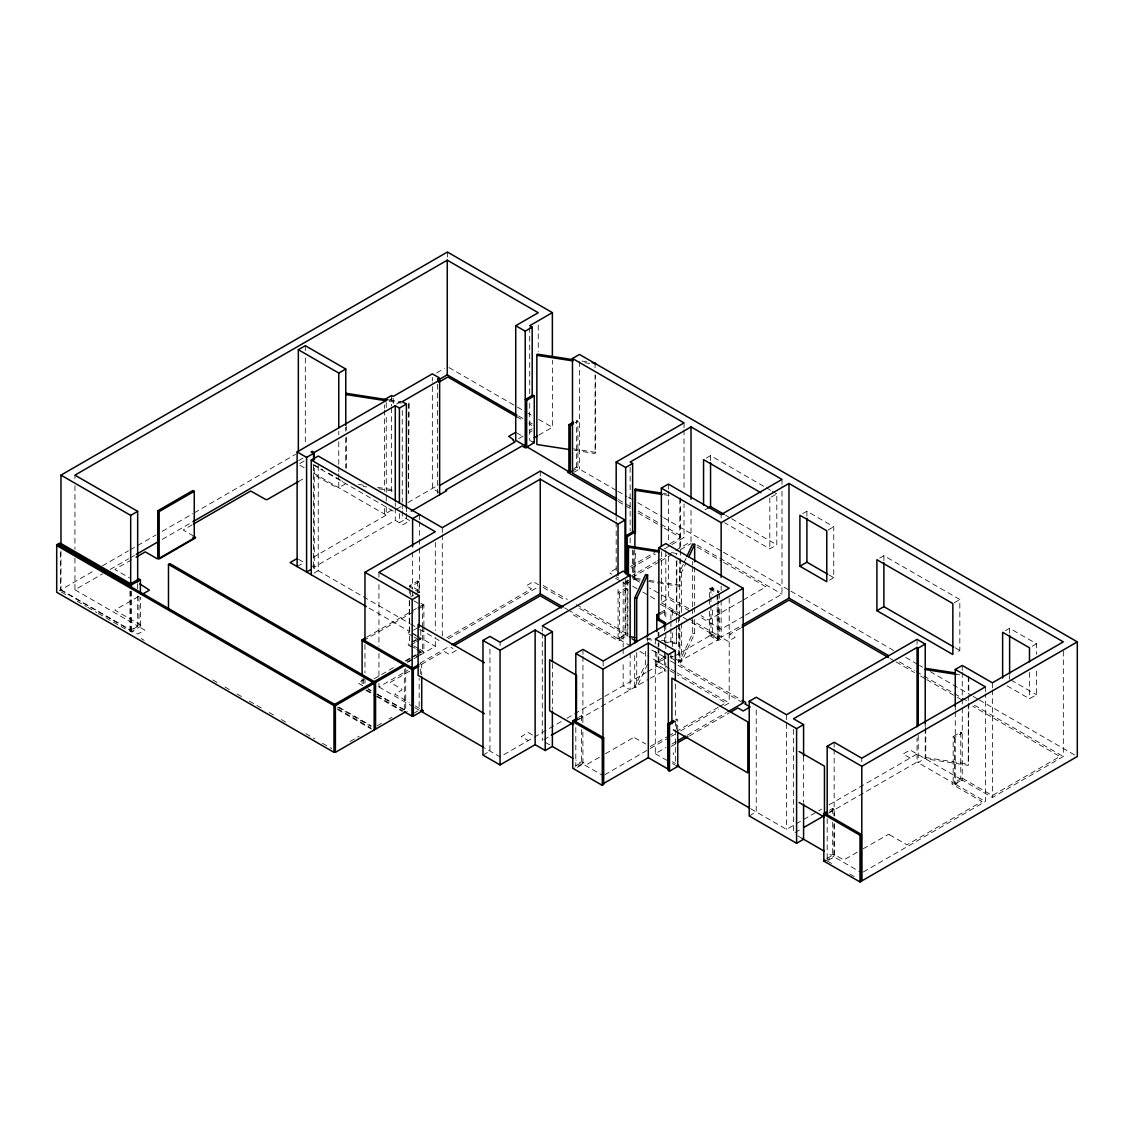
<?xml version="1.0" encoding="UTF-8"?>
<svg xmlns="http://www.w3.org/2000/svg" width="1134" height="1134" viewBox="0 0 1134 1134"><rect width="100%" height="100%" fill="white"/><g stroke="black" fill="none" stroke-linecap="round" stroke-linejoin="round"><path stroke-width="0.75" stroke-dasharray="5 3.75" d="M313.239 557.276L386.24 515.12L386.24 502.773M386.24 501.015L386.24 414.576M386.24 407.531L386.24 400.472M393.229 403.491L393.229 396.432M342.411 481.752L342.411 481.695A2.055 1.191 0 0 0 342.326 481.355L341.83 480.887M574.513 450.326L595.067 453.501L595.605 452.338L595.605 375.397M640.015 580.211L634.827 579.403L635.366 552.017M676.318 554.668L676.856 553.505L669.939 552.428M683.249 564.293L679.62 572.089L681.633 572.401L685.971 563.045M683.972 562.733L686.141 558.056M680.372 558.977L679.833 586.363L660.796 583.415M647.585 664.07L636.713 687.516L634.7 687.204L645.586 663.773L645.586 648.024M664.198 641.972L676.318 643.843L676.856 625.188M694.66 619.518L694.66 633.509L681.633 661.576L679.62 661.264L692.647 633.197L692.647 617.463M925.755 727.83L925.755 757.555L918.228 762.757L918.228 732.762M925.216 728.723L925.216 758.717L968.28 765.379L968.819 703.023M408.098 632.673L409.686 631.567L366.41 606.577M408.75 643.758L408.254 644.225A2.055 1.191 0 0 0 408.254 644.892L408.325 645.005A1.871 1.077 0 0 0 408.623 645.289L413.116 647.897M673.157 754.464L673.653 753.982A2.055 1.191 0 0 0 673.738 753.656L673.582 753.217A2.055 1.191 0 0 0 673.284 752.891L673.157 752.848M60.967 550.982L60.967 589.793L94.703 570.317M102.372 565.894L128.44 550.841M129.985 549.947L136.108 546.418M137.653 545.525L156.053 534.908M162.176 531.364L192.851 513.659M194.382 512.766L295.591 454.337M389.146 400.33L392.208 398.558M436.675 372.888L444.344 368.451M74.943 558.041L74.943 589.793L102.528 573.875M110.182 569.452L128.567 558.835M130.098 557.956L134.705 555.291M162.275 539.373L191.391 522.561M298.639 460.645L303.232 457.994M396.702 404.03L401.294 401.379M131.587 559.785L114.846 569.452L129.56 577.943M192.17 524.801L183.169 530.003L193.489 535.971M299.73 463.565L305.315 460.333M298.398 481.581L304.522 478.038M138.391 596.555L114.846 610.135L141.211 625.373A2.055 1.191 0 0 1 141.509 625.656L141.58 625.77A1.914 1.106 0 0 1 141.58 626.422L140.148 627.442L144.656 630.036L137.668 634.076L133.16 631.482L131.785 632.248M345.757 483.679L338.768 487.719L338.768 473.601M60.967 589.793L130.679 630.036L137.668 626.011L137.668 596.016M129.985 591.097L129.985 630.887L138.986 625.699L140.389 626.507L140.389 597.094M129.985 631.695L131.388 630.887L60.584 590.02L59.181 590.828L66.722 595.18M129.985 630.887L131.388 631.695L140.389 626.507M529.394 430.509L532.186 428.893M391.599 510.158L384.61 514.184L384.61 505.367M297.122 566.575L304.677 562.209M400.756 506.742L393.229 511.094L312.814 464.656M408.098 502.504L437.852 485.324M518.72 438.631L523.228 436.037M529.238 432.564L532.229 430.835M538.763 435.13L552.371 427.277L552.371 360.243M402.272 511.023L402.272 516.31L409.884 520.704L402.896 524.744L395.284 520.35L313.154 567.765L409.615 623.459M314.047 573.124L318.243 570.7L318.243 463.097M574.867 422.883L577.915 421.125L577.915 467.846L573.35 470.482M573.464 468.796L576.511 467.038L577.915 467.846M573.875 472.325L579.474 469.093L616.23 490.327M419.084 581.855L417.681 581.047L409.289 585.881L410.692 586.689L419.084 581.855L419.084 592.231M410.862 596.626L413.712 594.981M415.129 594.173L419.382 591.707L420.785 592.515M366.622 637.223L416.447 608.462M417.964 607.597L422.486 604.975L423.889 605.783L417.851 609.27M422.486 605.783L423.889 604.975L423.889 625.741M363.49 640.653L416.348 610.149M706.354 458.023L710.55 455.599L764.755 486.897M413.485 630.178L417.681 627.754M411.599 642.113L415.866 639.647M413.712 641.702L417.964 639.236M419.382 639.236L420.785 638.414M410.848 644.962L415.115 642.51M416.532 641.688L420.785 639.236L420.785 628.846M364.964 678.897L357.975 682.923L362.483 685.531L361.392 686.155M373.965 678.897L394.93 666.792M405.419 660.739L409.913 658.145M411.415 657.281L420.402 652.093L414.576 648.733M405.887 661.278L417.964 654.304M419.467 653.425L422.486 651.681L423.889 652.489L423.889 626.549M446.824 637.733L531.562 588.801L526.275 585.754L533.264 581.728L538.551 584.775M416.688 649.144L422.486 652.489L423.889 651.681L419.537 649.172M407.276 662.086L414.831 657.72M416.348 656.855L423.889 652.489M407.786 662.242L412.365 659.591M413.896 658.712L418.489 656.062M420.005 655.183L435.3 646.352L435.3 637.535M448.412 638.782L538.721 586.647M378.94 683.433L378.94 686.963L407.857 670.265M420.034 663.234L448.951 646.55M409.672 671.186L390.28 682.385L401.79 689.231A1.914 1.106 0 0 1 401.875 689.67L401.734 689.996A1.914 1.106 0 0 1 401.436 690.266L394.774 694.136L409.331 702.527M421.607 664.297L444.004 651.37L449.277 654.417L456.265 650.392L450.978 647.344M704.965 509.79L707.758 508.174M616.187 568.644L609.199 572.67L611.836 574.201M630.561 566.433L654.828 552.428M669.996 543.668L680.613 537.53L663.9 527.891M631.255 568.006L655.381 554.072M664.425 548.856L670.463 545.369M671.966 544.504L684.029 537.53L684.029 504.02M630.15 576.71L656.019 561.769M657.536 560.891L666.664 555.617M668.195 554.739L674.276 551.237M675.793 550.359L691.017 541.57L691.017 508.06M771.219 497.089L776.804 493.857L776.804 544.816L769.816 548.856L724.64 522.774M659.265 561.869L633.566 576.71L635.564 577.858A1.956 1.134 0 0 1 635.862 578.17L635.919 578.255M660.782 560.99L671.356 554.88M680.428 549.65L691.017 543.54M625.656 582.167L628.449 580.565M350.009 741.494L359.195 736.193M377.197 725.803L383.079 722.401M388.976 718.999L391.925 717.298M625.727 579.12L625.727 582.578L630.291 579.942M625.727 582.578L627.13 583.386L634.728 578.992L633.339 578.184L633.339 550.5M627.13 588.844L625.727 588.036L618.115 592.43L619.518 593.238L627.13 588.844L627.13 635.55L619.518 639.945L618.115 639.137L618.044 585.824M413.57 713.399L417.751 710.99M802.702 513.645L806.898 511.221L833.759 526.729L833.759 577.688L829.564 580.112M661.363 551.634L661.363 602.792L668.351 598.752L690.975 611.821M659.818 612.984L664.382 610.361L665.786 611.169L658.174 615.549M625.032 581.785L625.032 634.7L618.044 638.74L569.24 610.56M618.115 639.137L625.727 634.742L627.13 635.55M670.903 619.816L670.903 611.169L672.306 610.361L678.387 613.863M709.572 597.49L709.572 588.844L710.961 588.036L718.573 592.43M712.365 587.582L710.961 588.39L717.95 592.43L719.353 591.622L712.365 587.582L712.365 594.514M828.16 529.961L833.759 526.729M741.82 600.807L708.566 620L700.982 615.62M743.337 599.929L766.003 586.831L723.152 562.095M482.971 755.088L489.959 751.048L489.959 646.975M663.829 656.586L649.924 649.073M658.868 648.194L658.868 662.313L665.856 658.273M656.784 652.192L656.784 666.027L658.174 665.219L665.786 669.613L665.786 652.319M670.903 654.417L670.903 657.876L672.306 657.068L679.918 661.462L679.918 628.59M709.572 611.339L709.572 635.55L710.961 634.742L718.573 639.137L718.573 601.077M561.188 721.578L500.051 756.874L484.36 747.83M566.929 718.261L646.182 672.505M647.642 671.668L656.388 666.608L655.537 665.403A2.041 1.177 0 0 1 655.736 665.091L657.947 663.744L655.537 661.646A2.041 1.177 0 0 1 655.736 661.32L656.388 660.881L651.894 658.273M674.815 655.976L709.175 636.131L708.296 635.267A1.914 1.106 0 0 1 708.608 634.544L710.734 633.268L690.847 621.786M719.353 638.329L717.95 639.137L710.961 635.111L712.365 634.303L719.353 638.329L719.353 605.457M743.961 616.06L721.139 629.228L700.018 617.038M745.477 615.181L781.992 594.103L781.992 486.5M578.581 717.439L581.473 715.767L582.876 716.575L577.078 719.92M543.796 739.694L549.848 736.193M578.638 719.566L648.804 679.068M650.264 678.217L663.985 670.974A2.041 1.177 0 0 0 664.694 671.144M688.948 618.725L721.139 637.308L739.226 626.861M656.784 666.027L664.382 670.421L665.786 669.613M670.903 657.876L678.515 662.27L679.918 661.462M709.572 635.55L717.17 639.945L718.573 639.137M740.445 628.123L729.828 634.26L735.115 637.308L728.127 641.334L722.84 638.286L717.879 640.682A2.055 1.191 0 0 1 716.759 640.483L680.301 660.881L681.038 662.299A2.055 1.191 0 0 1 680.74 662.582L678.742 663.744L740.672 699.494M879.701 558.098L883.896 555.688L959.832 599.517L959.832 650.477L955.636 652.901M575.675 765.833L581.473 762.473L582.876 763.281L574.187 768.313M577.234 767.349L582.947 764.047L603.146 775.699M599.39 757.243L587.299 764.231L581.6 761.793A2.055 1.191 0 0 0 581.076 761.935L580.084 762.487L575.888 760.064M605.443 753.756L632.786 737.979A1.871 1.077 0 0 1 634.53 737.78M650.179 746.569L666.82 736.972M668.323 736.094L674.376 732.607M675.892 731.728L718.233 707.29M719.75 706.411L725.788 702.924L677.423 674.985M604.663 774.82L648.705 749.39M650.221 748.525L669.967 737.114M671.484 736.235L674.532 734.492M680.598 730.976L718.573 709.062M724.654 705.546L729.205 702.924L729.205 595.322M655.31 651.341L655.31 753.656L665.913 747.533M671.966 744.032L676.516 741.409M687.119 735.286L726.511 712.535M671.186 746.456L675.736 743.833M689.387 735.952L728.808 713.187M954.233 602.749L959.832 599.517M1005.419 630.688L1009.614 628.264L1036.476 643.772L1036.476 654.318M1032.28 646.196L1036.476 643.772M749.234 815.956L756.222 811.916L756.222 709.615M750.637 808.698L786.5 829.393L821.597 809.137M829.011 804.856L917.066 754.011M953.17 736.561L960.781 732.167L962.171 732.975L954.573 737.369L953.17 736.561L953.17 783.282L954.573 784.09L962.171 779.696L960.781 778.888L953.17 783.282M829.734 810.158L832.682 808.457L834.085 809.265L834.085 816.182M829.663 811.816L834.085 809.265M795.005 832.554L801.114 829.025M828.571 813.163L917.066 762.076L917.066 738.135M1007.105 685.843L1029.488 698.757L1036.476 694.731L1036.476 668.365M955.267 711.812L955.267 784.133L962.256 780.093L992.378 797.486L1063.323 756.52L1063.323 648.917M826.785 858.566L832.682 855.164L834.085 855.972L834.085 823.1M825.24 861.089L834.085 855.972M827.182 818.62L827.182 860.947L834.156 856.921L860.337 872.032M857.233 852.201L843.795 859.969L834.638 854.696L832.625 854.512A2.055 1.191 0 0 0 832.129 854.682L831.208 855.206L827.182 852.881M863.215 848.756L887.936 834.667A1.914 1.106 0 0 1 889.552 834.808M863.328 871.989L985.389 801.525L985.389 693.923M627.825 583.783L627.003 584.067A2.055 1.191 0 0 1 625.826 584.067L625.67 584.038A1.871 1.077 0 0 1 625.174 583.868L622.311 582.224M666.182 670.974L665.658 671.115A1.914 1.106 0 0 1 664.722 671.144M335.749 485.976L335.267 486.103A1.914 1.106 0 0 1 333.651 485.962L313.693 474.494M581.912 361.037L587.043 361.845M584.79 362.738L589.935 363.532M389.784 400.075L401.96 401.96M389.246 401.238L401.422 403.123M573.35 448.894L595.605 452.338M663.064 493.347L666.523 493.885M664.255 494.778L669.443 495.586M358.472 484.402L363.688 485.21M377.608 487.365L393.271 489.789M363.149 486.373L366.636 486.911M378.813 488.797L392.733 490.951M635.366 578.241L640.554 579.049M649.215 580.381L656.132 581.458M657.862 581.728L680.372 585.201M648.676 581.544L659.067 583.145M692.647 633.197L694.66 633.509M956.217 674.333L959.662 674.872M645.714 637.861L652.631 638.938M661.278 640.271L676.856 642.68M646.904 639.293L653.822 640.356M925.755 757.555L968.819 764.217M672.178 656.373L673.312 656.841M634.601 737.766L645.756 744.017M962.568 778.335L992.378 795.515L1059.907 756.52L972.66 706.142M889.609 834.808L906.987 844.816L981.973 801.525L952.22 784.317A2.055 1.191 0 0 1 951.88 783.665L952.787 782.701L917.066 762.076M766.272 487.776L770.78 490.384M772.297 491.249L776.804 493.857M577.915 421.125L576.511 420.317L576.511 467.038M725.604 515.261L730.126 517.869M731.628 518.734L776.804 544.816M829.28 575.108L833.759 577.688M955.267 647.854L959.832 650.477M1011.103 680.088L1036.476 694.731M448.936 367.558L515.857 406.199M517.388 407.078L526.502 412.351M528.033 413.23L531.066 414.987M538.678 419.382L552.371 427.277M518.522 415.994L523.072 418.616M529.139 422.117L532.172 423.861M516.636 416.688L522.76 420.218M528.869 423.747L531.917 425.519M517.047 433.06L521.002 435.343M532.186 441.806L529.706 440.361L529.706 403.321M617.761 491.206L626.946 496.508M628.491 497.401L631.553 499.173M637.677 502.702L662.185 516.849M663.716 517.742L721.919 551.351M723.449 552.23L789.321 590.261M790.852 591.14L896.555 652.163M905.74 657.465L917.987 664.552M919.532 665.431L922.594 667.203M930.249 671.626L971.611 695.496M973.142 696.389L977.735 699.04M979.266 699.919L1077.3 756.52M618.328 499.598L630.547 506.657M638.187 511.065L684.029 537.53M697.084 545.071L718.304 557.333M719.821 558.197L781.992 594.103M899.333 661.845L914.656 670.69M916.187 671.569L922.325 675.113M923.856 675.992L952.971 692.817M954.502 693.696L960.64 697.24M962.171 698.119L968.308 701.663M974.432 705.192L1063.323 756.52M618.328 501.582L630.49 508.599M638.073 512.979L662.384 527.012M697.141 547.07L721.621 561.217M890.006 658.429L894.598 661.079M896.129 661.958L914.5 672.561M920.624 676.105L925.216 678.756M926.747 679.635L955.82 696.432M957.351 697.311L963.475 700.84M709.572 588.844L715.653 592.359M688.848 608.618L668.975 597.164A1.871 1.077 0 0 0 668.479 596.98L668.295 596.952A2.055 1.191 0 0 0 667.146 596.952L666.012 597.42L649.768 588.036M639.619 582.167L635.125 579.573L635.777 579.134A1.956 1.134 0 0 0 635.976 578.808A2.055 1.191 0 0 0 635.919 578.241M616.187 576.71L618.88 578.269M632.63 586.207L636.982 588.716M642.78 592.061L656.699 600.099M661.363 602.792L679.748 613.409M615.521 578.297L620.95 581.43M660.257 604.124L681.662 616.485M683.192 617.364L689.316 620.908M670.903 611.169L678.515 615.549M910.092 758.051L903.103 754.011L910.092 749.971L959.761 778.661L960.909 778.193A1.914 1.106 0 0 1 962.525 778.335M955.267 784.133L985.389 801.525M439.34 492.539L432.352 488.499L432.352 382.668M543.172 585.47L567.354 599.432M576.426 604.663L627.952 634.43M543.285 587.511L565.994 600.623M579.616 608.476L625.032 634.7M670.407 660.909L676.474 664.411M677.99 665.275L743.181 702.924M564.661 607.923L567.709 609.681M631 646.21L620.525 640.171L618.427 640.667A2.041 1.177 0 0 1 617.888 640.554L570.515 613.267M639.945 651.384L648.903 656.558M658.868 662.313L669.584 668.493M671.101 669.372L675.694 672.023M677.225 672.901L729.205 702.924M313.749 464.671L322.623 469.788M328.534 473.204L340.356 480.036M669.854 670.619L675.907 674.12M299.83 465.238L304.323 467.832M313.31 473.02L386.24 515.12M420.998 603.302L423.889 604.975M413.797 600.765L419.594 604.11M672.462 761.764L675.453 763.494M655.31 753.656L666.749 760.262M672.476 763.565L675.34 765.223M797.812 835.928L803.581 839.259M827.182 860.947L831.69 863.555M849.763 873.988L855.773 877.461M312.204 565.937L314.26 567.128L314.26 464.827M298.511 559.317L304.11 562.549M410.522 623.983L415.327 626.748M419.623 629.228L442.288 642.326M412.634 633.268L415.654 635.012M417.17 635.89L435.3 646.352M413.584 634.26L417.907 636.755M419.382 638.414L420.785 639.236M412.946 636.316L408.353 633.637A2.055 1.191 0 0 1 408.098 632.63M414.392 637.152L417.298 638.825M413.754 645.827L418.092 648.336M410.891 645.799L415.242 648.308M420.317 663.787L421.72 664.595L421.72 674.971M532.413 734.96L528.231 732.536L521.243 736.576L528.231 740.615M545.312 742.401L552.371 746.385M415.143 705.887L419.509 708.41M378.94 686.963L413.201 706.737M414.69 707.602L419.155 710.182L419.155 678.43M368.011 688.721L371.059 690.478M377.154 693.994L407.602 711.571M368.026 689.174L371.045 690.918M377.083 694.405L404.271 710.097M366.622 689.982L371.158 692.591M377.197 696.092L402.868 710.905M365.942 690.393L375.014 695.624M376.516 696.503L402.23 711.344M339.023 707.162L371.187 725.732M337.478 707.077L371.002 726.426M337.606 708.764L371.13 728.113M337.762 709.657L371.456 729.119M74.943 589.793L137.668 626.011M59.181 590.02L60.584 590.828L60.584 551.039M77.254 601.261L86.297 606.477M87.8 607.356L96.844 612.573M98.346 613.437L128.482 630.83M141.14 638.584L144.188 640.356M212.767 679.946L218.862 683.462M224.957 686.977L231.053 690.507M237.162 694.022L243.257 697.538M249.352 701.067L263.06 708.977M269.155 712.506L275.25 716.022M281.345 719.537L287.455 723.053M305.741 733.613L314.883 738.9M322.495 743.294L331.638 748.582M1029.488 672.405L1029.488 698.757M1009.614 628.264L1009.614 633.537M1009.614 675.708L1009.614 679.223M992.378 682.824L992.378 688.125M992.378 689.883L992.378 797.486M985.389 686.864L985.389 692.151M968.819 676.785L968.819 692.52M968.28 676.204L968.28 693.682M968.28 695.44L968.28 702.428M968.28 704.171L968.28 765.379M962.256 665.445L962.256 670.733M962.256 672.49L962.256 697.197M962.256 698.955L962.256 706.014M962.256 707.772L962.256 780.093M960.781 732.167L960.781 778.888M955.267 706.51L955.267 710.04M954.573 737.369L954.573 784.09M925.216 723.747L925.216 727.248M917.066 639.349L917.066 644.651M883.896 555.688L883.896 560.961M861.797 758.221L861.797 761.75M834.156 742.26L834.156 747.547M834.156 749.319L834.156 816.352M834.156 823.397L834.156 856.921M832.682 808.457L832.682 815.374M832.682 822.292L832.682 855.164M806.898 511.221L806.898 518.252M803.581 756.35L803.581 802.22M793.488 729.36L793.488 833.433M786.5 714.746L786.5 829.393M781.992 479.441L781.992 484.728M769.816 497.897L769.816 548.856M721.139 514.581L721.139 518.11M721.139 586.15L721.139 590.431M721.139 600.255L721.139 637.308M719.353 593.351L719.353 598.539M717.95 594.159L717.95 599.347M717.95 601.077L717.95 639.137M717.17 594.967L717.17 600.155M717.17 607.073L717.17 639.945M712.365 610.078L712.365 634.303M710.961 588.036L710.961 603.968M710.961 605.329L710.961 635.111M710.55 455.599L710.55 460.872M709.572 599.22L709.572 604.408M694.66 567.071L694.66 605.542M694.66 607.285L694.66 612.53M692.647 561.514L692.647 565.001M692.647 566.759L692.647 606.973M692.647 608.717L692.647 615.719M684.029 422.883L684.029 428.17M684.029 429.942L684.029 489.902M681.633 572.401L681.633 612.615M681.633 623.105L681.633 661.576M680.372 497.783L680.372 548.487M680.372 550.231L680.372 557.233M679.833 498.932L679.833 547.892M679.833 558.396L679.62 614.061M679.62 615.805L679.62 622.793M679.62 624.551L679.62 661.264M678.515 617.279L678.515 622.481M678.515 624.21L678.515 662.27M677.735 730.098L677.735 719.721L676.346 718.913L676.346 729.29M676.856 560.494L676.856 614.699M676.318 561.656L676.318 615.861M676.318 617.619L676.318 622.864M676.318 629.852L676.318 643.843M675.34 684.071L675.34 719.353M675.34 721.125L675.34 728.17M675.34 729.942L675.34 763.451M672.306 610.361L672.306 617.279M672.306 632.843L672.306 646.692M670.903 621.545L670.903 626.733M670.903 628.463L670.903 645.77M668.351 484.105L668.351 489.392M668.351 491.164L668.351 542.307M668.351 556.425L668.351 598.752M665.856 550.685L665.786 619.816M665.786 624.636L665.786 631.553M665.786 633.282L665.856 642.397M665.786 643.658L665.856 651.228M664.382 610.361L664.382 617.279M664.382 627.173L664.382 631.114M664.382 637.549L664.382 641.49M664.382 651.398L664.382 670.421M658.868 632.318L658.868 635.848M658.868 642.907L658.868 646.437M658.174 632.347L658.174 635.805M658.174 642.737L658.174 646.692M658.174 647.925L658.174 665.219M655.31 638.995L655.31 644.296M647.585 637.847L647.585 641.348M636.713 652.546L636.713 687.516M634.728 549.579L634.827 579.403M634.7 655.721L634.7 687.204M632.63 549.919L632.63 578.142M630.15 467.35L630.15 530.84M630.15 537.899L630.15 544.958M630.15 652.787L630.15 689.826L623.161 685.801L623.161 661.108M627.882 580.395L627.882 636.344M627.13 579.928L627.13 583.386M625.727 588.036L625.727 634.742M623.161 581.728L623.161 646.99M623.161 648.747L623.161 654.049M619.518 593.238L619.518 639.945M616.187 516.735L616.187 520.265M616.187 522.023L616.187 573.18M603.146 661.051L603.146 666.338M595.067 364.326L595.067 367.827M595.067 374.815L595.067 453.501M582.947 649.399L582.947 654.687M582.947 656.444L582.876 723.492M582.876 732.153L582.947 764.047M581.473 715.767L581.473 722.684M581.473 729.601L581.473 762.473M579.474 361.505L579.474 469.093M575.817 727.603L575.817 766.414M552.371 663.489L552.371 709.345M542.279 627.669L542.279 631.199M542.279 632.97L542.279 740.559M540.252 471.106L540.252 478.165M538.239 325.061L538.239 351.526M529.706 327.471L529.706 394.504M500.051 642.227L500.051 645.756M447.406 252.032L447.406 257.319M442.288 527.664L442.288 532.952M442.288 534.724L442.288 637.024M437.582 384.185L437.582 493.545M435.3 542.279L435.3 630.476M432.352 377.381L432.352 380.896M422.486 604.975L422.486 625.741M422.486 626.549L422.486 652.489M420.317 668.975L420.317 674.163M419.594 514.567L419.594 519.854M419.594 521.626L419.623 537.516M419.594 539.26L419.623 546.333M419.594 548.076L419.623 592.189M417.681 581.047L417.681 591.424M412.606 552.116L412.634 589.17M412.606 590.927L412.634 596.229M410.692 590.148L410.692 595.336M409.445 600.907L409.445 644.962M409.289 588.418L409.289 594.528M409.289 600.538L409.289 633.41M406.397 508.103L406.397 511.632M406.397 513.404L406.397 518.692L399.409 522.731L399.409 510.385M405.731 668.493L405.731 710.012M404.328 669.414L404.328 710.933M402.272 410.48L402.272 502.206M402.272 503.964L402.272 509.265M395.284 502.716L395.284 506.232M395.284 508.004L395.284 520.35M391.599 395.497L391.599 406.085M391.599 407.843L391.599 494.282M384.61 404.824L384.61 408.353M384.61 410.111L384.61 491.249M378.94 572.301L378.94 577.603M378.94 584.648L378.94 646.394M378.94 653.453L378.94 676.374M364.964 644.622L364.964 672.845M364.964 679.904L364.964 683.433M363.49 678.713L363.49 684.823M362.1 678.713L362.1 686.552M346.295 426.568L346.295 430.069M346.295 437.058L346.295 468.54M345.757 427.234L345.757 431.232M345.757 437.823L345.757 467.945M338.768 431.274L338.768 434.804M338.768 441.863L338.768 464.784M338.768 466.556L338.768 471.843M313.579 465.705L313.579 568.006M305.315 345.686L305.315 350.973M305.315 358.032L305.315 444.457M138.986 596.286L138.986 625.699M137.668 583.67L137.668 588.971M131.388 591.097L131.388 631.695M130.679 591.239L130.679 630.036M74.943 475.146L74.943 478.661M74.943 485.721L74.943 549.225M670.506 656.515A1.871 1.077 0 0 1 672.108 656.388M663.829 656.586A1.871 1.077 0 0 1 665.587 656.388M408.92 403.038L408.382 493.375L408.92 403.038M410.692 585.881L409.289 586.689L419.382 592.515L420.785 591.707L410.692 585.881M664.382 657.068L656.784 661.462L658.174 662.27L665.786 657.876L664.382 657.068"/><path stroke-width="1.5" d="M297.122 566.575L297.122 451.927L386.24 400.472L384.61 399.537L391.599 395.497L393.229 396.432L432.352 373.851L439.34 377.877L437.582 378.898L439.638 380.088L439.638 494.75M569.381 449.532L536.85 444.5L536.85 355.311L537.388 354.162L573.35 359.719M595.067 364.326L595.605 363.163L592.175 362.639M634.827 547.935L635.366 489.066L661.335 493.077M627.882 575.151L628.42 546.007L659.549 550.826M634.7 643.488L634.7 598.029L645.586 574.584L647.585 574.895L647.585 636.103M636.713 642.042L636.713 598.341L647.585 574.895M686.864 556.496L692.647 544.022L694.66 544.334L694.66 561.826M688.877 556.808L694.66 544.334M60.967 545.695L60.967 475.132L447.406 252.032L552.371 312.63L552.371 356.728M525.198 445.832L515.729 440.361L515.729 325.713L538.239 312.715L447.264 260.182L74.943 475.146L137.668 511.349L137.668 581.912M298.341 452.027L298.341 349.711L305.315 345.686L345.757 369.032L345.757 425.477M298.341 349.711L338.768 373.058L345.757 369.032M56.7 544.745L59.181 543.299L60.584 544.107L58.103 545.553L56.7 544.745L56.7 592.26L333.991 752.352L335.395 751.544M60.967 475.132L130.679 515.389L137.668 511.349M157.768 510.768L192.865 490.512L194.268 491.32L194.268 538.026L159.171 558.282L157.768 557.474L157.768 510.768L159.171 511.576L194.268 491.32M552.371 312.63L529.706 325.713L532.186 327.145L532.186 395.936M136.236 554.413L157.683 542.024M192.922 521.683L297.108 461.524M438.064 380.145L447.264 374.844L517.005 415.115M313.579 460.418L313.579 453.359L311.099 451.927L312.204 451.275L314.26 452.48L395.284 405.688L399.409 408.07L406.397 404.044L406.397 508.103M439.638 380.088L402.272 401.663L406.397 404.044M297.122 451.927L306.591 457.385L313.579 453.359M515.729 325.713L525.198 331.185L532.186 327.145M136.151 557.148L145.28 551.875L157.215 558.764L159.412 558.892L195.459 537.955A1.914 1.106 0 0 0 195.459 537.303L194.963 536.821M193.673 523.936L250.699 491.008L265.81 499.541A2.055 1.191 0 0 0 266.377 499.598L267.142 499.513A2.055 1.191 0 0 0 267.638 499.329L298.398 481.581M438.759 382.257L447.873 376.998L516.636 416.688M311.255 574.74L311.255 460.078L318.243 456.052L442.288 527.664L540.252 471.106L625.032 520.052L625.032 572.968M129.985 587.639L129.985 584.18L138.986 578.978L140.389 579.786L140.389 593.635M129.985 584.18L131.388 584.988L140.389 579.786M168.484 609.397L168.484 564.42L169.887 563.612L375.567 682.356L375.567 729.077M142.799 594.003L148.937 590.431A1.956 1.134 0 0 0 149.234 590.02L139.865 583.897M616.797 498.719L572.486 473.133L572.486 358.472L579.474 354.446L1077.3 641.872L1077.3 756.52L861.797 880.934L861.797 766.286L1077.3 641.872M534.284 395.936L532.881 395.128L525.269 399.522L526.672 400.33L534.284 395.936L534.284 442.657L526.672 447.051L525.269 446.243L525.198 331.185M297.122 558.509L290.134 562.549L366.41 606.577M515.729 432.295L508.741 436.335L513.461 439.737A1.914 1.106 0 0 0 513.135 440.361L515.049 441.948L440.375 485.068L439.34 484.473M534.227 437.752L537.261 436.009M411.245 511.136L446.626 490.71L445.591 490.115L522.037 445.988L524.716 447.519A1.871 1.077 0 0 0 525.212 447.689L525.396 447.732A2.055 1.191 0 0 0 526.545 447.732L527.679 447.264L567.95 471.191A1.984 1.148 0 0 0 567.95 472.467L616.811 500.704M310.787 569.622L306.591 572.046L306.591 457.385M573.35 470.482L570.303 472.24L568.899 471.418L568.899 424.711L573.464 422.075M568.899 424.711L570.303 425.519L573.35 423.762M419.623 514.581L412.606 518.607L412.634 546.829M364.964 641.093L364.964 572.301L435.3 531.704L311.255 460.078M625.032 520.052L618.044 524.078L540.252 479.172L378.94 572.301L419.155 595.52L419.155 627.272M616.187 514.964L616.187 462.048L684.029 422.883L572.486 358.472M661.363 546.347L661.363 488.13L668.351 484.105L721.139 514.581L781.992 479.441L691.017 426.908L630.15 462.048L632.63 463.48L632.63 532.285M616.187 462.048L625.656 467.52L632.63 463.48M364.964 572.301L412.166 599.56L419.155 595.52M362.1 675.254L362.1 639.845L365.12 638.102M333.991 704.838L404.328 664.226L405.731 665.034L335.395 705.646L333.991 704.838L333.991 752.352M627.13 536.68L634.728 532.285L633.339 531.477L625.727 535.872L627.13 536.68L627.13 574.74M451.984 644.792L540.252 593.833L563.13 607.03M418.914 664.581L411.94 668.621L413.329 669.429L418.928 666.197M413.329 668.621L363.49 639.845L362.1 640.653L411.94 669.429L413.329 668.621L413.329 716.135L411.94 715.327M454.011 645.6L540.252 595.804L561.443 608.022M707.758 508.174L710.55 506.558L724.102 514.382M552.371 711.117L552.371 746.385L545.227 750.51L535.135 744.684L500.051 764.94L482.971 755.088L482.971 640.427L489.959 636.401L500.051 642.227L623.161 571.139L630.15 575.179L630.15 645.728M658.868 619.972L658.868 547.651L665.856 543.625L743.181 588.263L743.181 702.924L728.028 711.67M482.971 640.427L500.051 650.292L535.135 630.036L545.227 635.862L552.371 631.737L552.371 661.717M630.15 575.179L542.279 625.911L552.371 631.737M661.363 488.13L721.139 522.646L788.981 483.481L1063.323 641.872L992.378 682.824L962.256 665.445L955.267 669.471L955.267 706.51M333.991 751.544L335.395 752.352L405.731 711.741M404.384 711.783L411.94 716.135L413.329 715.327M413.329 716.135L421.72 711.302L421.72 676.7M575.817 722.315L575.817 653.524L582.947 649.399L603.146 661.051L729.205 588.263L658.868 547.651M656.784 631.425L656.784 614.741L659.818 612.984M664.382 623.714L665.786 622.906L658.174 618.512L656.784 619.32L664.382 623.714L664.382 627.173M575.817 653.524L602.976 669.202L648.322 643.035L668.351 654.587L675.34 650.562L675.34 680.542M743.181 588.263L655.31 638.995L675.34 650.562M799.909 566.22L826.771 581.728L826.771 530.769L799.909 515.261L799.909 566.22L806.898 562.181L827.792 574.243M603.685 737.823L602.282 738.631L572.783 721.593L574.187 720.785L603.685 737.823L603.685 784.53L602.282 785.338L572.783 768.313L572.783 720.785L577.135 718.276M577.078 719.92L574.187 721.593L572.783 720.785M551.365 735.314L572.755 722.968M742.246 625.117L788.981 598.128L888.602 655.65M741.962 627.244L788.981 600.099L888.475 657.55M677.735 731.827L677.735 766.428L669.514 771.177L668.11 770.369L668.11 723.662L673.596 720.487M668.11 723.662L669.514 724.47L674.999 721.295M876.908 610.673L952.844 654.516L952.844 603.557L876.908 559.714L876.908 610.673L883.896 606.647L953.751 646.975M668.351 654.587L668.351 769.249L648.322 757.682L602.976 783.863L602.976 669.202M678.033 740.53L685.602 736.164M677.253 742.954L687.87 736.831M730.324 712.308L737.908 707.942L743.181 710.99L750.169 706.95L744.882 703.902L745.69 703.25A2.055 1.191 0 0 0 745.775 702.91L745.69 702.584A2.055 1.191 0 0 0 745.336 702.187L742.175 700.373M803.581 803.978L803.581 839.259L796.592 843.285L749.234 815.956L749.234 701.294L756.222 697.268L786.5 714.746L917.066 639.349L925.216 644.055L925.216 723.747M925.216 644.055L918.228 648.095L917.066 647.429L793.488 718.772L803.581 724.598L803.581 756.35M749.234 701.294L796.592 728.638L803.581 724.598M827.182 815.091L827.182 746.3L834.156 742.26L861.797 758.221L985.389 686.864L955.267 669.471M861.415 834.454L860.011 835.262L823.837 814.368L825.24 813.56L861.415 834.454L861.415 881.161L860.011 881.969L823.837 861.089L823.837 813.56L826.785 811.859M804.162 827.267L824.007 815.814M823.837 861.089L825.24 860.281M536.85 355.311L572.812 360.881M388.041 399.806L346.295 393.342L345.757 394.504L385.773 400.699M634.827 490.228L662.525 494.509M627.882 547.169L659.01 551.989M634.7 598.029L636.713 598.341M955.041 672.901L925.755 668.38L925.216 669.542L956.217 674.333M629.611 636.613L634.799 637.421M760.786 492.68L703.562 459.639L703.562 505.325M532.881 441.849L534.284 442.657M656.784 614.741L658.174 615.549L658.174 619.022M827.182 746.3L861.797 766.286M632.021 638.74L634.997 640.455M799.087 751.53L824.461 766.173L824.461 813.617M823.837 813.56L825.24 814.368M673.412 729.913L747.816 772.878L747.816 721.919L671.895 678.089L671.895 723.776M799.087 802.489L824.461 817.132M676.346 765.62L677.735 766.428M749.234 807.89L678.571 766.74A2.055 1.191 0 0 0 678.869 766.456L678.444 765.223M802.177 838.451L824.149 851.138M484.374 662.695L418.12 624.437L418.12 675.396L484.374 713.655M823.837 860.281L825.24 861.089M573.506 724.498L549.636 710.72L549.636 659.761L576.497 675.269L576.497 719.197M192.865 537.218L194.268 538.026M552.286 746.441L572.868 758.32M362.1 639.845L363.49 640.653M168.484 564.42L374.163 683.164L374.163 729.885M420.317 710.494L421.72 711.302M482.971 747.023L422.103 711.883L422.911 711.231A2.055 1.191 0 0 0 422.996 710.89L422.84 710.465M422.415 710.082L422.543 710.168A2.055 1.191 0 0 1 422.84 710.423M1029.488 661.859L1029.488 647.812L1002.626 632.304L1002.626 677.99M1009.614 635.295L1009.614 673.95M918.228 648.095L918.228 725.703M917.066 647.429L917.066 726.795M883.896 562.719L883.896 606.647M860.011 835.262L860.011 881.969M806.898 518.252L806.898 562.181M796.592 728.638L796.592 843.285M788.981 483.481L788.981 598.128M721.139 522.646L721.139 577.334M710.55 462.629L710.55 506.558M691.017 426.908L691.017 499.229M669.514 724.47L669.514 771.177M648.322 643.035L648.322 757.682M635.366 489.066L635.366 532.782M628.42 546.007L628.42 573.988M625.656 467.52L625.727 573.932M618.044 524.078L618.044 575.236M602.282 738.631L602.282 785.338M570.303 425.519L570.303 472.24M545.227 635.862L545.227 750.51M540.252 479.172L540.252 593.833M535.135 630.036L535.135 744.684M526.672 400.33L526.672 447.051M500.051 650.292L500.051 764.94M447.264 260.182L447.264 374.844M412.166 599.56L412.166 668.351M411.94 669.429L411.94 716.135M399.409 408.07L399.409 503.326M395.284 405.688L395.284 500.944M338.768 373.058L338.768 427.745M335.395 705.646L335.395 752.352M314.26 452.48L314.26 459.525M159.171 511.576L159.171 558.282M131.388 584.988L131.388 588.447M130.679 515.389L130.679 584.18M58.103 544.745L56.7 545.553L333.991 705.646L335.395 704.838L58.103 544.745M60.584 543.299L59.181 544.107L129.985 584.988L131.388 584.18L60.584 543.299"/></g></svg>
